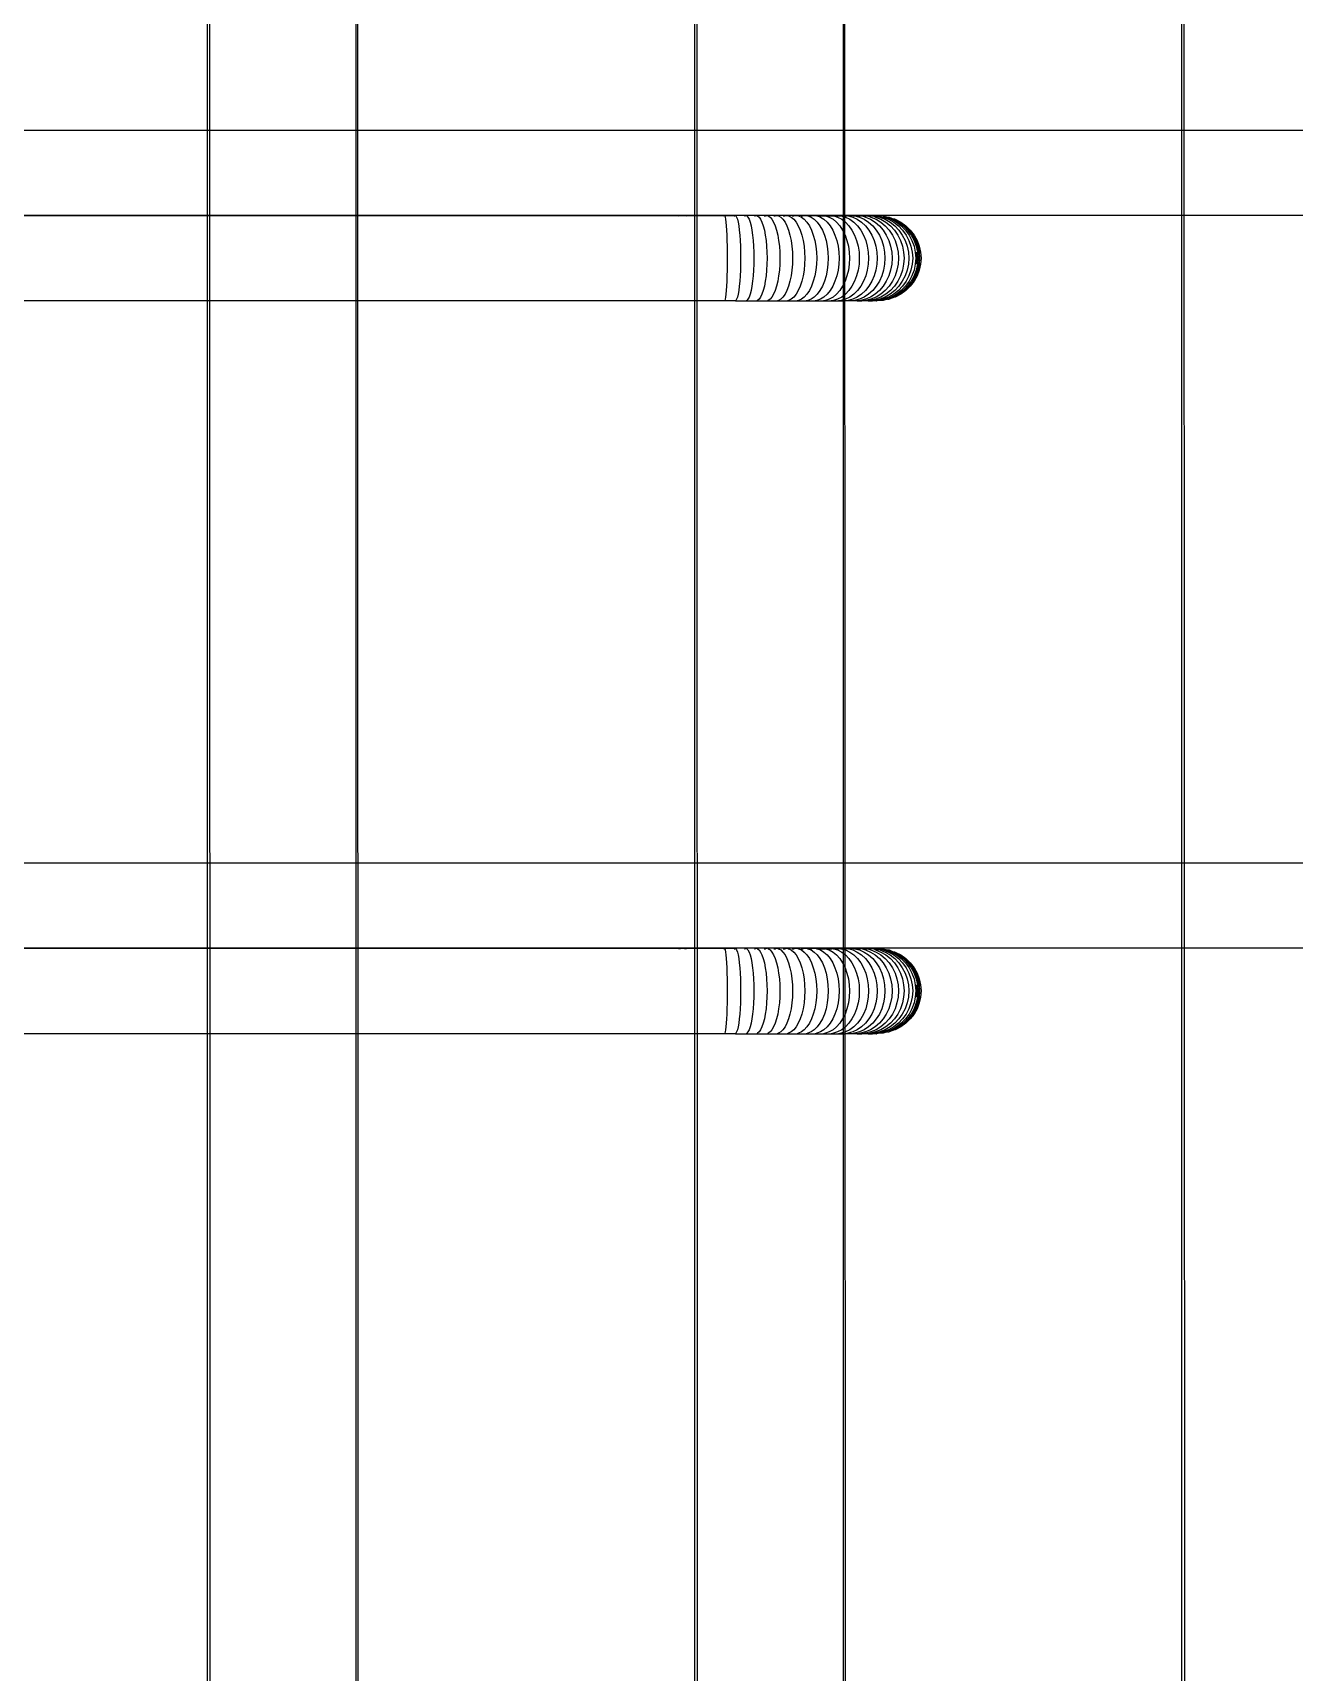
# Model space of a CAD drawing. Header units: inches. Extents: x 31 to 716, y 21 to 143.
# Drawn here: x 224.94 to 226.17, y 61.007 to 62.605 of the extents above; entities that cross this region are included whole.
import ezdxf

# ---------------------------------------------------------------- set-up
doc = ezdxf.new("R2010")
doc.units = ezdxf.units.IN
doc.header["$MEASUREMENT"] = 0
doc.layers.add('INNO-RFT-Y', color=2, linetype='Continuous')

# ---------------------------------------------------------------- blocks, each defined once
blk = doc.blocks.new('rebar')
at = {"layer": 'INNO-RFT-Y', "color": 5}
for p, q in [((-0.04708, 2.26868), (-0.04638, 0.02822)), ((-0.02215, 2.26868), (-0.02147, 0.02822)), ((0.035, 2.26868), (0.0357, 0.02822)), ((0.05993, 2.26868), (0.06061, 0.02822)), ((0.11709, 2.26868), (0.11778, 0.02822))]:
    blk.add_line(p, q, dxfattribs=at)
blk = doc.blocks.new('rebar red 2')
at = {"color": 1}
for p, q in [((-52.21323, -96.54951), (-51.49464, -96.54951)), ((-51.49464, -96.56389), (-52.21323, -96.56389))]:
    blk.add_line(p, q, dxfattribs=at)
blk = doc.blocks.new('*U282')
at = {"xscale": 5.790493255340768, "yscale": 5.790493255340768, "zscale": 5.790493255340768}
blk.add_blockref('rebar red 2', (300.2599, 559.1109), dxfattribs=at)
blk = doc.blocks.new('*U283')
at = {"color": 0, "linetype": 'ByBlock', "lineweight": -2, "transparency": 16777216}
blk.add_blockref('*U282', (0, 0), dxfattribs=at)
blk = doc.blocks.new('*U284')
at = {"xscale": 5.790493255340768, "yscale": 5.790493255340768, "zscale": 5.790493255340768}
blk.add_blockref('rebar red 2', (300.2599, 559.1109), dxfattribs=at)
blk = doc.blocks.new('*U285')
at = {"color": 0, "linetype": 'ByBlock', "lineweight": -2, "transparency": 16777216}
blk.add_blockref('*U284', (0, 0), dxfattribs=at)
blk = doc.blocks.new('rebar red')
at = {"color": 1}
for p, q in [((-50.96601, -96.53518), (-50.74187, -96.53518)), ((-50.74247, -96.53526), (-50.74187, -96.53518)), ((-50.74187, -96.53518), (-50.74127, -96.53526)), ((-50.74187, -96.53518), (-50.73662, -96.53518)), ((-50.73662, -96.53518), (-50.73482, -96.53518)), ((-50.73662, -96.53518), (-50.7348, -96.5352)), ((-50.73489, -96.53526), (-50.73485, -96.53526)), ((-50.73485, -96.53526), (-50.73482, -96.53518)), ((-50.73485, -96.53526), (-50.7348, -96.5352)), ((-50.73482, -96.53518), (-50.7348, -96.5352)), ((-50.73482, -96.53518), (-50.73478, -96.53518)), ((-50.7348, -96.5352), (-50.73478, -96.53518)), ((-50.7348, -96.5352), (-50.73303, -96.53518)), ((-50.7348, -96.5352), (-50.73475, -96.53526)), ((-50.73478, -96.53518), (-50.73303, -96.53518)), ((-50.73478, -96.53518), (-50.73475, -96.53526)), ((-50.73475, -96.53526), (-50.73469, -96.53547)), ((-50.73475, -96.53526), (-50.73471, -96.53526)), ((-50.73469, -96.53547), (-50.73463, -96.53583)), ((-50.73316, -96.53526), (-50.73308, -96.53526)), ((-50.73308, -96.53526), (-50.73303, -96.53518)), ((-50.73308, -96.53526), (-50.73299, -96.5352)), ((-50.73303, -96.53518), (-50.73299, -96.5352)), ((-50.73299, -96.5352), (-50.73295, -96.53518)), ((-50.73295, -96.53518), (-50.7329, -96.53526)), ((-50.73125, -96.53518), (-50.73295, -96.53518)), ((-50.7329, -96.53526), (-50.73277, -96.53547)), ((-50.7329, -96.53526), (-50.73281, -96.53526)), ((-50.73277, -96.53547), (-50.73264, -96.53583)), ((-50.73145, -96.53526), (-50.73134, -96.53526)), ((-50.73134, -96.53526), (-50.73125, -96.53518)), ((-50.73125, -96.53518), (-50.73119, -96.5352)), ((-50.73119, -96.5352), (-50.73113, -96.53518)), ((-50.73113, -96.53518), (-50.73105, -96.53526)), ((-50.7295, -96.53518), (-50.73113, -96.53518)), ((-50.73105, -96.53526), (-50.73086, -96.53547)), ((-50.73105, -96.53526), (-50.73093, -96.53526)), ((-50.73086, -96.53547), (-50.73067, -96.53583)), ((-50.72977, -96.53526), (-50.72961, -96.53526)), ((-50.72961, -96.53526), (-50.7295, -96.53518)), ((-50.7295, -96.53518), (-50.72942, -96.5352)), ((-50.72942, -96.5352), (-50.72934, -96.53518)), ((-50.72934, -96.53518), (-50.72924, -96.53526)), ((-50.72778, -96.53518), (-50.72934, -96.53518)), ((-50.72924, -96.53526), (-50.72898, -96.53547)), ((-50.72924, -96.53526), (-50.72907, -96.53526)), ((-50.72898, -96.53547), (-50.72873, -96.53583)), ((-50.72811, -96.53526), (-50.72792, -96.53526)), ((-50.72792, -96.53526), (-50.72778, -96.53518)), ((-50.72778, -96.53518), (-50.72768, -96.5352)), ((-50.72758, -96.53518), (-50.72768, -96.5352)), ((-50.72758, -96.53518), (-50.72745, -96.53526)), ((-50.7261, -96.53518), (-50.72758, -96.53518)), ((-50.72745, -96.53526), (-50.72713, -96.53547)), ((-50.72745, -96.53526), (-50.72725, -96.53526)), ((-50.72713, -96.53547), (-50.72682, -96.53583)), ((-50.72649, -96.53526), (-50.72627, -96.53526)), ((-50.72627, -96.53526), (-50.7261, -96.53518)), ((-50.7261, -96.53518), (-50.72598, -96.5352)), ((-50.72598, -96.5352), (-50.72587, -96.53518)), ((-50.72587, -96.53518), (-50.7257, -96.53526)), ((-50.72446, -96.53518), (-50.72587, -96.53518)), ((-50.7257, -96.53526), (-50.72532, -96.53547)), ((-50.7257, -96.53526), (-50.72547, -96.53526)), ((-50.72532, -96.53547), (-50.72495, -96.53583)), ((-50.72491, -96.53526), (-50.72466, -96.53526)), ((-50.72466, -96.53526), (-50.72446, -96.53518)), ((-50.72446, -96.53518), (-50.72433, -96.5352)), ((-50.72433, -96.5352), (-50.7242, -96.53518)), ((-50.7242, -96.53518), (-50.724, -96.53526)), ((-50.72287, -96.53518), (-50.7242, -96.53518)), ((-50.724, -96.53526), (-50.72356, -96.53547)), ((-50.724, -96.53526), (-50.72374, -96.53526)), ((-50.72356, -96.53547), (-50.72313, -96.53583)), ((-50.72338, -96.53526), (-50.72311, -96.53526)), ((-50.72311, -96.53526), (-50.72287, -96.53518)), ((-50.72287, -96.53518), (-50.72273, -96.5352)), ((-50.72273, -96.5352), (-50.72258, -96.53518)), ((-50.72258, -96.53518), (-50.72236, -96.53526)), ((-50.72134, -96.53518), (-50.72258, -96.53518)), ((-50.72236, -96.53526), (-50.72186, -96.53547)), ((-50.72236, -96.53526), (-50.72206, -96.53526)), ((-50.72191, -96.53526), (-50.72161, -96.53526)), ((-50.72186, -96.53547), (-50.72137, -96.53583)), ((-50.72161, -96.53526), (-50.72134, -96.53518)), ((-50.72134, -96.53518), (-50.72119, -96.5352)), ((-50.72119, -96.5352), (-50.72103, -96.53518)), ((-50.72103, -96.53518), (-50.72077, -96.53526)), ((-50.71988, -96.53518), (-50.72103, -96.53518)), ((-50.72077, -96.53526), (-50.72021, -96.53547)), ((-50.72077, -96.53526), (-50.72019, -96.53526)), ((-50.72021, -96.53547), (-50.71968, -96.53583)), ((-50.72019, -96.53526), (-50.71988, -96.53518)), ((-50.71988, -96.53518), (-50.71972, -96.5352)), ((-50.71972, -96.5352), (-50.71955, -96.53518)), ((-50.71955, -96.53518), (-50.71925, -96.53526)), ((-50.71849, -96.53518), (-50.71955, -96.53518)), ((-50.71925, -96.53526), (-50.71916, -96.53526)), ((-50.71916, -96.53526), (-50.71904, -96.53524)), ((-50.71916, -96.53526), (-50.71864, -96.53547)), ((-50.71904, -96.53524), (-50.71892, -96.53526)), ((-50.71892, -96.53526), (-50.71884, -96.53526)), ((-50.71884, -96.53526), (-50.71849, -96.53518)), ((-50.71884, -96.53526), (-50.7179, -96.53526)), ((-50.71864, -96.53547), (-50.71806, -96.53583)), ((-50.71849, -96.53518), (-50.71832, -96.5352)), ((-50.71832, -96.5352), (-50.71815, -96.53518)), ((-50.71815, -96.53518), (-50.7179, -96.53526)), ((-50.7179, -96.53526), (-50.71785, -96.53525)), ((-50.71785, -96.53525), (-50.71781, -96.53526)), ((-50.71767, -96.53523), (-50.71781, -96.53526)), ((-50.71781, -96.53526), (-50.71715, -96.53547)), ((-50.71767, -96.53523), (-50.71756, -96.53526)), ((-50.71756, -96.53526), (-50.71751, -96.53525)), ((-50.71751, -96.53525), (-50.71746, -96.53526)), ((-50.71746, -96.53526), (-50.71717, -96.53518)), ((-50.71746, -96.53526), (-50.71671, -96.53526)), ((-50.71717, -96.53518), (-50.717, -96.5352)), ((-50.71715, -96.53547), (-50.71652, -96.53583)), ((-50.71683, -96.53518), (-50.717, -96.5352)), ((-50.717, -96.5352), (-50.71671, -96.53526)), ((-50.71683, -96.53518), (-50.71658, -96.53524)), ((-50.71671, -96.53526), (-50.71658, -96.53524)), ((-50.71658, -96.53524), (-50.71645, -96.53526)), ((-50.71639, -96.53523), (-50.71645, -96.53526)), ((-50.71645, -96.53526), (-50.71638, -96.53526)), ((-50.71623, -96.53524), (-50.71639, -96.53523)), ((-50.71638, -96.53526), (-50.71623, -96.53524)), ((-50.71638, -96.53526), (-50.71574, -96.53547)), ((-50.71623, -96.53524), (-50.71609, -96.53526)), ((-50.71609, -96.53526), (-50.71594, -96.53518)), ((-50.71609, -96.53526), (-50.71577, -96.5352)), ((-50.71609, -96.53526), (-50.71561, -96.53526)), ((-50.71594, -96.53518), (-50.71577, -96.5352)), ((-50.71577, -96.5352), (-50.71559, -96.53518)), ((-50.71577, -96.5352), (-50.71561, -96.53526)), ((-50.71574, -96.53547), (-50.71506, -96.53583)), ((-50.71561, -96.53526), (-50.71539, -96.53524)), ((-50.71559, -96.53518), (-50.71539, -96.53524)), ((-50.71539, -96.53524), (-50.71528, -96.53526)), ((-50.71528, -96.53526), (-50.71523, -96.53525)), ((-50.71521, -96.53522), (-50.71523, -96.53525)), ((-50.71523, -96.53525), (-50.71517, -96.53526)), ((-50.71517, -96.53526), (-50.71521, -96.53522)), ((-50.71517, -96.53526), (-50.71504, -96.53523)), ((-50.71517, -96.53526), (-50.71442, -96.53547)), ((-50.71504, -96.53523), (-50.7148, -96.53518)), ((-50.71504, -96.53523), (-50.71481, -96.53526)), ((-50.71481, -96.53526), (-50.71461, -96.53526)), ((-50.7148, -96.53518), (-50.71463, -96.5352)), ((-50.71463, -96.5352), (-50.71445, -96.53518)), ((-50.71461, -96.53526), (-50.71445, -96.53518)), ((-50.71461, -96.53526), (-50.71428, -96.53526)), ((-50.71429, -96.53523), (-50.71445, -96.53518)), ((-50.71445, -96.53518), (-50.71428, -96.53526)), ((-50.71442, -96.53547), (-50.7137, -96.53583)), ((-50.71411, -96.53521), (-50.71429, -96.53523)), ((-50.71428, -96.53526), (-50.71413, -96.53524)), ((-50.71413, -96.53524), (-50.71411, -96.53521)), ((-50.71411, -96.53521), (-50.71399, -96.53526)), ((-50.71399, -96.53526), (-50.71395, -96.53523)), ((-50.71395, -96.53523), (-50.71375, -96.53518)), ((-50.71395, -96.53523), (-50.71319, -96.53547)), ((-50.71395, -96.53523), (-50.71369, -96.53526)), ((-50.71375, -96.53518), (-50.71359, -96.5352)), ((-50.71369, -96.53526), (-50.71363, -96.53526)), ((-50.71363, -96.53526), (-50.71359, -96.5352)), ((-50.71363, -96.53526), (-50.71338, -96.53526)), ((-50.71342, -96.53518), (-50.71359, -96.5352)), ((-50.71359, -96.5352), (-50.71338, -96.53526)), ((-50.71329, -96.53522), (-50.71342, -96.53518)), ((-50.71338, -96.53526), (-50.71329, -96.53522)), ((-50.71313, -96.53524), (-50.71329, -96.53522)), ((-50.71319, -96.53547), (-50.71243, -96.53583)), ((-50.71313, -96.53524), (-50.71296, -96.53522)), ((-50.71296, -96.53522), (-50.7128, -96.53518)), ((-50.71296, -96.53522), (-50.7129, -96.53526)), ((-50.7129, -96.53526), (-50.71287, -96.53526)), ((-50.71287, -96.53526), (-50.71271, -96.53524)), ((-50.71287, -96.53526), (-50.71207, -96.53547)), ((-50.7128, -96.53518), (-50.71264, -96.5352)), ((-50.71271, -96.53524), (-50.71264, -96.5352)), ((-50.71271, -96.53524), (-50.71258, -96.53526)), ((-50.71264, -96.5352), (-50.71248, -96.53518)), ((-50.71258, -96.53526), (-50.71255, -96.53526)), ((-50.71255, -96.53526), (-50.71239, -96.53522)), ((-50.71248, -96.53518), (-50.71239, -96.53522)), ((-50.71239, -96.53522), (-50.71224, -96.53523)), ((-50.71224, -96.53523), (-50.71216, -96.53526)), ((-50.71216, -96.53526), (-50.71207, -96.53522)), ((-50.71207, -96.53522), (-50.71203, -96.53525)), ((-50.71207, -96.53547), (-50.71127, -96.53583)), ((-50.71203, -96.53525), (-50.71196, -96.53518)), ((-50.71203, -96.53525), (-50.71192, -96.53526)), ((-50.71196, -96.53518), (-50.71186, -96.53523)), ((-50.71192, -96.53526), (-50.71186, -96.53523)), ((-50.71186, -96.53523), (-50.7118, -96.53519)), ((-50.71165, -96.53518), (-50.7118, -96.53519)), ((-50.7118, -96.53519), (-50.71174, -96.53524)), ((-50.71174, -96.53524), (-50.71165, -96.53518)), ((-50.71174, -96.53524), (-50.71158, -96.53526)), ((-50.71159, -96.53521), (-50.71165, -96.53518)), ((-50.71159, -96.53521), (-50.71155, -96.53526)), ((-50.71158, -96.53526), (-50.71155, -96.53526)), ((-50.71155, -96.53526), (-50.71146, -96.53522)), ((-50.71155, -96.53526), (-50.71105, -96.53547)), ((-50.71146, -96.53522), (-50.71143, -96.5352)), ((-50.71146, -96.53522), (-50.71132, -96.53526)), ((-50.71143, -96.5352), (-50.7113, -96.53521)), ((-50.71129, -96.53524), (-50.71143, -96.5352)), ((-50.71132, -96.53526), (-50.71129, -96.53524)), ((-50.7113, -96.53521), (-50.71121, -96.53518)), ((-50.71129, -96.53524), (-50.71117, -96.53524)), ((-50.71121, -96.53518), (-50.71117, -96.53524)), ((-50.71117, -96.53524), (-50.71113, -96.53522)), ((-50.71113, -96.53522), (-50.71108, -96.53519)), ((-50.71113, -96.53522), (-50.71104, -96.53526)), ((-50.71108, -96.53519), (-50.71094, -96.53518)), ((-50.71108, -96.53519), (-50.71101, -96.53523)), ((-50.71105, -96.53547), (-50.71021, -96.53583)), ((-50.71104, -96.53526), (-50.71085, -96.53526)), ((-50.71101, -96.53523), (-50.71094, -96.53518)), ((-50.7109, -96.53521), (-50.71094, -96.53518)), ((-50.71088, -96.53524), (-50.7109, -96.53521)), ((-50.7109, -96.53521), (-50.71085, -96.53526)), ((-50.71078, -96.53522), (-50.71088, -96.53524)), ((-50.71085, -96.53526), (-50.71078, -96.53522)), ((-50.71078, -96.53522), (-50.71076, -96.5352)), ((-50.71078, -96.53522), (-50.71072, -96.53526)), ((-50.71076, -96.5352), (-50.71064, -96.53523)), ((-50.71064, -96.53523), (-50.71072, -96.53526)), ((-50.71072, -96.53526), (-50.71065, -96.53526)), ((-50.71065, -96.53526), (-50.71055, -96.53523)), ((-50.71065, -96.53526), (-50.71064, -96.53523)), ((-50.71065, -96.53526), (-50.71014, -96.53547)), ((-50.71064, -96.53523), (-50.71058, -96.53518)), ((-50.71055, -96.53523), (-50.71064, -96.53523)), ((-50.71058, -96.53518), (-50.71055, -96.53523)), ((-50.71055, -96.53523), (-50.7105, -96.53522)), ((-50.71055, -96.53523), (-50.7105, -96.53526)), ((-50.7105, -96.53522), (-50.71045, -96.53524)), ((-50.7105, -96.53526), (-50.71045, -96.53524)), ((-50.71045, -96.53524), (-50.71041, -96.53522)), ((-50.71041, -96.53522), (-50.71034, -96.53518)), ((-50.71041, -96.53522), (-50.71037, -96.53526)), ((-50.71037, -96.53526), (-50.71032, -96.53525)), ((-50.71034, -96.53518), (-50.71022, -96.53521)), ((-50.71032, -96.53525), (-50.71027, -96.53526)), ((-50.71027, -96.53526), (-50.7102, -96.53526)), ((-50.71017, -96.53524), (-50.71022, -96.53521)), ((-50.71022, -96.53521), (-50.7102, -96.53526)), ((-50.7102, -96.53526), (-50.71014, -96.53526)), ((-50.71014, -96.53526), (-50.71017, -96.53524)), ((-50.71014, -96.53526), (-50.71009, -96.53525)), ((-50.71014, -96.53547), (-50.70927, -96.53583)), ((-50.71009, -96.53525), (-50.71006, -96.53518)), ((-50.70998, -96.53526), (-50.71009, -96.53525)), ((-50.71006, -96.53518), (-50.71, -96.53521)), ((-50.71, -96.53521), (-50.70998, -96.53526)), ((-50.70998, -96.53526), (-50.70993, -96.53523)), ((-50.70993, -96.53523), (-50.70987, -96.53524)), ((-50.70987, -96.53524), (-50.70985, -96.53518)), ((-50.70987, -96.53524), (-50.7098, -96.53522)), ((-50.7098, -96.53522), (-50.70985, -96.53518)), ((-50.7098, -96.53522), (-50.70974, -96.53523)), ((-50.70974, -96.53523), (-50.70971, -96.53521)), ((-50.70974, -96.53523), (-50.70934, -96.53547)), ((-50.70971, -96.53521), (-50.70965, -96.53518)), ((-50.70962, -96.53521), (-50.70971, -96.53521)), ((-50.70965, -96.53518), (-50.70962, -96.53521)), ((-50.70962, -96.53521), (-50.7096, -96.53522)), ((-50.70962, -96.53521), (-50.70961, -96.53526)), ((-50.70961, -96.53526), (-50.7096, -96.53522)), ((-50.70961, -96.53526), (-50.70866, -96.53547)), ((-50.70961, -96.53526), (-50.70936, -96.53526)), ((-50.7096, -96.53522), (-50.70952, -96.53521)), ((-50.70949, -96.53518), (-50.70952, -96.53521)), ((-50.70952, -96.53521), (-50.70949, -96.53521)), ((-50.70945, -96.5352), (-50.70949, -96.53518)), ((-50.70949, -96.53521), (-50.70945, -96.5352)), ((-50.70939, -96.5352), (-50.70945, -96.5352)), ((-50.70939, -96.5352), (-50.70935, -96.53518)), ((-50.70939, -96.5352), (-50.70936, -96.53526)), ((-50.70936, -96.53526), (-50.70931, -96.5352)), ((-50.70936, -96.53526), (-50.70907, -96.53526)), ((-50.70935, -96.53518), (-50.70931, -96.5352)), ((-50.70934, -96.53547), (-50.70845, -96.53583)), ((-50.70925, -96.53518), (-50.70931, -96.5352)), ((-50.70921, -96.53519), (-50.70925, -96.53518)), ((-50.70921, -96.53519), (-50.70918, -96.53518)), ((-50.70915, -96.53518), (-50.70921, -96.53519)), ((-50.70918, -96.53518), (-50.70912, -96.53518)), ((-50.70918, -96.53518), (-50.70915, -96.53518)), ((-50.70912, -96.53518), (-50.70915, -96.53518)), ((-50.70915, -96.53518), (-50.70907, -96.53526)), ((-50.70912, -96.53518), (-50.70886, -96.53526)), ((-50.70907, -96.53526), (-50.7081, -96.53547)), ((-50.70907, -96.53526), (-50.70886, -96.53526)), ((-50.7081, -96.53526), (-50.70886, -96.53526)), ((-50.70866, -96.53547), (-50.70775, -96.53583)), ((-50.7081, -96.53526), (-50.70734, -96.53547)), ((-50.7081, -96.53526), (-50.70766, -96.53547)), ((-50.7081, -96.53547), (-50.70717, -96.53583)), ((-50.70766, -96.53547), (-50.70672, -96.53583)), ((-50.70734, -96.53547), (-50.70704, -96.53547)), ((-50.70704, -96.53547), (-50.70628, -96.53583)), ((-50.70704, -96.53547), (-50.70639, -96.53583)), ((-50.73463, -96.53583), (-50.73457, -96.53632)), ((-50.73457, -96.53632), (-50.73451, -96.53694)), ((-50.73451, -96.53694), (-50.73447, -96.53767)), ((-50.73447, -96.53767), (-50.73442, -96.53849)), ((-50.73442, -96.53849), (-50.73439, -96.53939)), ((-50.73264, -96.53583), (-50.73252, -96.53632)), ((-50.73252, -96.53632), (-50.73241, -96.53694)), ((-50.73241, -96.53694), (-50.73232, -96.53767)), ((-50.73232, -96.53767), (-50.73224, -96.53849)), ((-50.73224, -96.53849), (-50.73218, -96.53939)), ((-50.73067, -96.53583), (-50.7305, -96.53632)), ((-50.7305, -96.53632), (-50.73033, -96.53694)), ((-50.73033, -96.53694), (-50.73019, -96.53767)), ((-50.73019, -96.53767), (-50.73007, -96.53849)), ((-50.73007, -96.53849), (-50.72998, -96.53939)), ((-50.72873, -96.53583), (-50.72849, -96.53632)), ((-50.72849, -96.53632), (-50.72828, -96.53694)), ((-50.72828, -96.53694), (-50.72809, -96.53767)), ((-50.72809, -96.53767), (-50.72793, -96.53849)), ((-50.72793, -96.53849), (-50.72781, -96.53939)), ((-50.72682, -96.53583), (-50.72653, -96.53632)), ((-50.72653, -96.53632), (-50.72626, -96.53694)), ((-50.72626, -96.53694), (-50.72603, -96.53767)), ((-50.72603, -96.53767), (-50.72583, -96.53849)), ((-50.72583, -96.53849), (-50.72568, -96.53939)), ((-50.72495, -96.53583), (-50.72461, -96.53632)), ((-50.72461, -96.53632), (-50.72429, -96.53694)), ((-50.72429, -96.53694), (-50.72401, -96.53767)), ((-50.72401, -96.53767), (-50.72378, -96.53849)), ((-50.72378, -96.53849), (-50.72359, -96.53939)), ((-50.72313, -96.53583), (-50.72274, -96.53632)), ((-50.72274, -96.53632), (-50.72237, -96.53694)), ((-50.72237, -96.53694), (-50.72205, -96.53767)), ((-50.72205, -96.53767), (-50.72178, -96.53849)), ((-50.72178, -96.53849), (-50.72156, -96.53939)), ((-50.72137, -96.53583), (-50.72092, -96.53632)), ((-50.72092, -96.53632), (-50.72051, -96.53694)), ((-50.72051, -96.53694), (-50.72015, -96.53767)), ((-50.72015, -96.53767), (-50.71984, -96.53849)), ((-50.71984, -96.53849), (-50.7196, -96.53939)), ((-50.71968, -96.53583), (-50.71918, -96.53632)), ((-50.71918, -96.53632), (-50.71872, -96.53694)), ((-50.71872, -96.53694), (-50.71832, -96.53767)), ((-50.71832, -96.53767), (-50.71798, -96.53849)), ((-50.71806, -96.53583), (-50.71751, -96.53632)), ((-50.71798, -96.53849), (-50.7177, -96.53939)), ((-50.71751, -96.53632), (-50.71701, -96.53694)), ((-50.71701, -96.53694), (-50.71657, -96.53767)), ((-50.71657, -96.53767), (-50.71619, -96.53849)), ((-50.71652, -96.53583), (-50.71592, -96.53632)), ((-50.71619, -96.53849), (-50.71589, -96.53939)), ((-50.71592, -96.53632), (-50.71538, -96.53694)), ((-50.71538, -96.53694), (-50.7149, -96.53767)), ((-50.71506, -96.53583), (-50.71442, -96.53632)), ((-50.7149, -96.53767), (-50.7145, -96.53849)), ((-50.7145, -96.53849), (-50.71417, -96.53939)), ((-50.71442, -96.53632), (-50.71384, -96.53694)), ((-50.71384, -96.53694), (-50.71333, -96.53767)), ((-50.7137, -96.53583), (-50.71302, -96.53632)), ((-50.71333, -96.53767), (-50.71289, -96.53849)), ((-50.71302, -96.53632), (-50.7124, -96.53694)), ((-50.71289, -96.53849), (-50.71254, -96.53939)), ((-50.71243, -96.53583), (-50.71172, -96.53632)), ((-50.7124, -96.53694), (-50.71185, -96.53767)), ((-50.71185, -96.53767), (-50.71139, -96.53849)), ((-50.71172, -96.53632), (-50.71106, -96.53694)), ((-50.71139, -96.53849), (-50.71102, -96.53939)), ((-50.71127, -96.53583), (-50.71052, -96.53632)), ((-50.71106, -96.53694), (-50.71049, -96.53767)), ((-50.71052, -96.53632), (-50.70984, -96.53694)), ((-50.71049, -96.53767), (-50.71, -96.53849)), ((-50.71021, -96.53583), (-50.70943, -96.53632)), ((-50.71, -96.53849), (-50.70961, -96.53939)), ((-50.70984, -96.53694), (-50.70923, -96.53767)), ((-50.70943, -96.53632), (-50.70872, -96.53694)), ((-50.70927, -96.53583), (-50.70847, -96.53632)), ((-50.70923, -96.53767), (-50.70872, -96.53849)), ((-50.70872, -96.53694), (-50.70809, -96.53767)), ((-50.70872, -96.53849), (-50.70831, -96.53939)), ((-50.70847, -96.53632), (-50.70773, -96.53694)), ((-50.70845, -96.53583), (-50.70762, -96.53632)), ((-50.70809, -96.53767), (-50.70756, -96.53849)), ((-50.70775, -96.53583), (-50.70689, -96.53632)), ((-50.70773, -96.53694), (-50.70708, -96.53767)), ((-50.70762, -96.53632), (-50.70686, -96.53694)), ((-50.70756, -96.53849), (-50.70713, -96.53939)), ((-50.70717, -96.53583), (-50.7063, -96.53632)), ((-50.70708, -96.53767), (-50.70653, -96.53849)), ((-50.70689, -96.53632), (-50.70612, -96.53694)), ((-50.70686, -96.53694), (-50.70619, -96.53767)), ((-50.70672, -96.53583), (-50.70583, -96.53632)), ((-50.70653, -96.53849), (-50.70608, -96.53939)), ((-50.70639, -96.53583), (-50.7055, -96.53632)), ((-50.7063, -96.53632), (-50.7055, -96.53694)), ((-50.70613, -96.53583), (-50.70628, -96.53583)), ((-50.70619, -96.53767), (-50.70562, -96.53849)), ((-50.70613, -96.53583), (-50.7053, -96.53632)), ((-50.70613, -96.53583), (-50.70604, -96.53583)), ((-50.70612, -96.53694), (-50.70543, -96.53767)), ((-50.70604, -96.53583), (-50.70511, -96.53632)), ((-50.70583, -96.53632), (-50.70503, -96.53694)), ((-50.70562, -96.53849), (-50.70516, -96.53939)), ((-50.7055, -96.53632), (-50.70468, -96.53694)), ((-50.7055, -96.53694), (-50.7048, -96.53767)), ((-50.70543, -96.53767), (-50.70485, -96.53849)), ((-50.7053, -96.53632), (-50.70523, -96.53632)), ((-50.70523, -96.53632), (-50.70448, -96.53694)), ((-50.70511, -96.53632), (-50.70426, -96.53694)), ((-50.70503, -96.53694), (-50.70431, -96.53767)), ((-50.70485, -96.53849), (-50.70438, -96.53939)), ((-50.7048, -96.53767), (-50.70421, -96.53849)), ((-50.70468, -96.53694), (-50.70396, -96.53767)), ((-50.70448, -96.53694), (-50.70375, -96.53767)), ((-50.70448, -96.53694), (-50.70441, -96.53694)), ((-50.70441, -96.53694), (-50.70368, -96.53767)), ((-50.70431, -96.53767), (-50.70371, -96.53849)), ((-50.70426, -96.53694), (-50.70351, -96.53767)), ((-50.70421, -96.53849), (-50.70373, -96.53939)), ((-50.70396, -96.53767), (-50.70335, -96.53849)), ((-50.70375, -96.53767), (-50.70314, -96.53849)), ((-50.70371, -96.53849), (-50.70323, -96.53939)), ((-50.70368, -96.53767), (-50.70307, -96.53849)), ((-50.70351, -96.53767), (-50.70288, -96.53849)), ((-50.70335, -96.53849), (-50.70286, -96.53939)), ((-50.70314, -96.53849), (-50.70265, -96.53939)), ((-50.70307, -96.53849), (-50.70258, -96.53939)), ((-50.70288, -96.53849), (-50.70237, -96.53939)), ((-50.73439, -96.53939), (-50.73437, -96.54035)), ((-50.73437, -96.54035), (-50.73435, -96.54135)), ((-50.73218, -96.53939), (-50.73213, -96.54035)), ((-50.73213, -96.54035), (-50.7321, -96.54135)), ((-50.72998, -96.53939), (-50.72991, -96.54035)), ((-50.72991, -96.54035), (-50.72986, -96.54135)), ((-50.72781, -96.53939), (-50.72771, -96.54035)), ((-50.72771, -96.54035), (-50.72766, -96.54135)), ((-50.72568, -96.53939), (-50.72556, -96.54035)), ((-50.72556, -96.54035), (-50.72549, -96.54135)), ((-50.72359, -96.53939), (-50.72345, -96.54035)), ((-50.72345, -96.54035), (-50.72337, -96.54135)), ((-50.72156, -96.53939), (-50.7214, -96.54035)), ((-50.7214, -96.54035), (-50.72131, -96.54135)), ((-50.7196, -96.53939), (-50.71942, -96.54035)), ((-50.71942, -96.54035), (-50.71931, -96.54135)), ((-50.7177, -96.53939), (-50.7175, -96.54035)), ((-50.7175, -96.54035), (-50.71738, -96.54135)), ((-50.71589, -96.53939), (-50.71567, -96.54035)), ((-50.71567, -96.54035), (-50.71554, -96.54135)), ((-50.71417, -96.53939), (-50.71393, -96.54035)), ((-50.71393, -96.54035), (-50.71379, -96.54135)), ((-50.71254, -96.53939), (-50.71229, -96.54035)), ((-50.71229, -96.54035), (-50.71214, -96.54135)), ((-50.71102, -96.53939), (-50.71075, -96.54035)), ((-50.71075, -96.54035), (-50.71059, -96.54135)), ((-50.70961, -96.53939), (-50.70932, -96.54035)), ((-50.70932, -96.54035), (-50.70915, -96.54135)), ((-50.70831, -96.53939), (-50.70801, -96.54035)), ((-50.70801, -96.54035), (-50.70783, -96.54135)), ((-50.70713, -96.53939), (-50.70682, -96.54035)), ((-50.70682, -96.54035), (-50.70663, -96.54135)), ((-50.70608, -96.53939), (-50.70576, -96.54035)), ((-50.70576, -96.54035), (-50.70557, -96.54135)), ((-50.70516, -96.53939), (-50.70483, -96.54035)), ((-50.70483, -96.54035), (-50.70463, -96.54135)), ((-50.70438, -96.53939), (-50.70404, -96.54035)), ((-50.70404, -96.54035), (-50.70383, -96.54135)), ((-50.70373, -96.53939), (-50.70339, -96.54035)), ((-50.70339, -96.54035), (-50.70318, -96.54135)), ((-50.70323, -96.53939), (-50.70288, -96.54035)), ((-50.70288, -96.54035), (-50.70266, -96.54135)), ((-50.70286, -96.53939), (-50.70251, -96.54035)), ((-50.70265, -96.53939), (-50.70229, -96.54035)), ((-50.70258, -96.53939), (-50.70222, -96.54035)), ((-50.70251, -96.54035), (-50.70229, -96.54135)), ((-50.70237, -96.53939), (-50.702, -96.54035)), ((-50.70229, -96.54035), (-50.70207, -96.54135)), ((-50.70222, -96.54035), (-50.702, -96.54135)), ((-50.702, -96.54035), (-50.70177, -96.54135)), ((-50.73435, -96.5434), (-50.73437, -96.5444)), ((-50.73435, -96.54135), (-50.73435, -96.54238)), ((-50.73435, -96.54238), (-50.73435, -96.5434)), ((-50.7321, -96.5434), (-50.73213, -96.5444)), ((-50.7321, -96.54135), (-50.73209, -96.54238)), ((-50.73209, -96.54238), (-50.7321, -96.5434)), ((-50.72986, -96.5434), (-50.72991, -96.5444)), ((-50.72986, -96.54135), (-50.72985, -96.54238)), ((-50.72985, -96.54238), (-50.72986, -96.5434)), ((-50.72766, -96.5434), (-50.72771, -96.5444)), ((-50.72766, -96.54135), (-50.72764, -96.54238)), ((-50.72764, -96.54238), (-50.72766, -96.5434)), ((-50.72549, -96.5434), (-50.72556, -96.5444)), ((-50.72549, -96.54135), (-50.72547, -96.54238)), ((-50.72547, -96.54238), (-50.72549, -96.5434)), ((-50.72337, -96.5434), (-50.72345, -96.5444)), ((-50.72337, -96.54135), (-50.72334, -96.54238)), ((-50.72334, -96.54238), (-50.72337, -96.5434)), ((-50.72131, -96.5434), (-50.7214, -96.5444)), ((-50.72131, -96.54135), (-50.72127, -96.54238)), ((-50.72127, -96.54238), (-50.72131, -96.5434)), ((-50.71931, -96.5434), (-50.71942, -96.5444)), ((-50.71931, -96.54135), (-50.71927, -96.54238)), ((-50.71927, -96.54238), (-50.71931, -96.5434)), ((-50.71738, -96.5434), (-50.7175, -96.5444)), ((-50.71738, -96.54135), (-50.71734, -96.54238)), ((-50.71734, -96.54238), (-50.71738, -96.5434)), ((-50.71554, -96.5434), (-50.71567, -96.5444)), ((-50.71554, -96.54135), (-50.7155, -96.54238)), ((-50.7155, -96.54238), (-50.71554, -96.5434)), ((-50.71379, -96.5434), (-50.71393, -96.5444)), ((-50.71379, -96.54135), (-50.71374, -96.54238)), ((-50.71374, -96.54238), (-50.71379, -96.5434)), ((-50.71214, -96.5434), (-50.71229, -96.5444)), ((-50.71214, -96.54135), (-50.71209, -96.54238)), ((-50.71209, -96.54238), (-50.71214, -96.5434)), ((-50.71059, -96.5434), (-50.71075, -96.5444)), ((-50.71059, -96.54135), (-50.71053, -96.54238)), ((-50.71053, -96.54238), (-50.71059, -96.5434)), ((-50.70915, -96.5434), (-50.70932, -96.5444)), ((-50.70915, -96.54135), (-50.70909, -96.54238)), ((-50.70909, -96.54238), (-50.70915, -96.5434)), ((-50.70783, -96.5434), (-50.70801, -96.5444)), ((-50.70783, -96.54135), (-50.70777, -96.54238)), ((-50.70777, -96.54238), (-50.70783, -96.5434)), ((-50.70663, -96.5434), (-50.70682, -96.5444)), ((-50.70663, -96.54135), (-50.70657, -96.54238)), ((-50.70657, -96.54238), (-50.70663, -96.5434)), ((-50.70557, -96.5434), (-50.70576, -96.5444)), ((-50.70557, -96.54135), (-50.7055, -96.54238)), ((-50.7055, -96.54238), (-50.70557, -96.5434)), ((-50.70463, -96.5434), (-50.70483, -96.5444)), ((-50.70463, -96.54135), (-50.70456, -96.54238)), ((-50.70456, -96.54238), (-50.70463, -96.5434)), ((-50.70383, -96.5434), (-50.70404, -96.5444)), ((-50.70383, -96.54135), (-50.70376, -96.54238)), ((-50.70376, -96.54238), (-50.70383, -96.5434)), ((-50.70318, -96.5434), (-50.70339, -96.5444)), ((-50.70318, -96.54135), (-50.7031, -96.54238)), ((-50.7031, -96.54238), (-50.70318, -96.5434)), ((-50.70266, -96.5434), (-50.70288, -96.5444)), ((-50.70266, -96.54135), (-50.70259, -96.54238)), ((-50.70259, -96.54238), (-50.70266, -96.5434)), ((-50.70229, -96.5434), (-50.70251, -96.5444)), ((-50.70246, -96.54135), (-50.70239, -96.54238)), ((-50.70239, -96.54238), (-50.70246, -96.5434)), ((-50.70229, -96.54135), (-50.70222, -96.54238)), ((-50.70222, -96.54238), (-50.70229, -96.5434)), ((-50.70207, -96.5434), (-50.70229, -96.5444)), ((-50.702, -96.5434), (-50.70222, -96.5444)), ((-50.70207, -96.54135), (-50.702, -96.54238)), ((-50.702, -96.54238), (-50.70207, -96.5434)), ((-50.702, -96.54135), (-50.70193, -96.54238)), ((-50.70193, -96.54238), (-50.702, -96.5434)), ((-50.70177, -96.5434), (-50.702, -96.5444)), ((-50.70177, -96.54135), (-50.7017, -96.54238)), ((-50.7017, -96.54238), (-50.70177, -96.5434)), ((-50.73442, -96.54626), (-50.73447, -96.54709)), ((-50.73439, -96.54536), (-50.73442, -96.54626)), ((-50.73437, -96.5444), (-50.73439, -96.54536)), ((-50.73224, -96.54626), (-50.73232, -96.54709)), ((-50.73218, -96.54536), (-50.73224, -96.54626)), ((-50.73213, -96.5444), (-50.73218, -96.54536)), ((-50.73007, -96.54626), (-50.73019, -96.54709)), ((-50.72998, -96.54536), (-50.73007, -96.54626)), ((-50.72991, -96.5444), (-50.72998, -96.54536)), ((-50.72793, -96.54626), (-50.72809, -96.54709)), ((-50.72781, -96.54536), (-50.72793, -96.54626)), ((-50.72771, -96.5444), (-50.72781, -96.54536)), ((-50.72583, -96.54626), (-50.72603, -96.54709)), ((-50.72568, -96.54536), (-50.72583, -96.54626)), ((-50.72556, -96.5444), (-50.72568, -96.54536)), ((-50.72378, -96.54626), (-50.72401, -96.54709)), ((-50.72359, -96.54536), (-50.72378, -96.54626)), ((-50.72345, -96.5444), (-50.72359, -96.54536)), ((-50.72178, -96.54626), (-50.72205, -96.54709)), ((-50.72156, -96.54536), (-50.72178, -96.54626)), ((-50.7214, -96.5444), (-50.72156, -96.54536)), ((-50.71984, -96.54626), (-50.72015, -96.54709)), ((-50.7196, -96.54536), (-50.71984, -96.54626)), ((-50.71942, -96.5444), (-50.7196, -96.54536)), ((-50.71798, -96.54626), (-50.71832, -96.54709)), ((-50.7177, -96.54536), (-50.71798, -96.54626)), ((-50.7175, -96.5444), (-50.7177, -96.54536)), ((-50.71619, -96.54626), (-50.71657, -96.54709)), ((-50.71589, -96.54536), (-50.71619, -96.54626)), ((-50.71567, -96.5444), (-50.71589, -96.54536)), ((-50.7145, -96.54626), (-50.7149, -96.54709)), ((-50.71417, -96.54536), (-50.7145, -96.54626)), ((-50.71393, -96.5444), (-50.71417, -96.54536)), ((-50.71289, -96.54626), (-50.71333, -96.54709)), ((-50.71254, -96.54536), (-50.71289, -96.54626)), ((-50.71229, -96.5444), (-50.71254, -96.54536)), ((-50.71139, -96.54626), (-50.71185, -96.54709)), ((-50.71102, -96.54536), (-50.71139, -96.54626)), ((-50.71075, -96.5444), (-50.71102, -96.54536)), ((-50.71, -96.54626), (-50.71049, -96.54709)), ((-50.70961, -96.54536), (-50.71, -96.54626)), ((-50.70932, -96.5444), (-50.70961, -96.54536)), ((-50.70872, -96.54626), (-50.70923, -96.54709)), ((-50.70831, -96.54536), (-50.70872, -96.54626)), ((-50.70801, -96.5444), (-50.70831, -96.54536)), ((-50.70756, -96.54626), (-50.70809, -96.54709)), ((-50.70713, -96.54536), (-50.70756, -96.54626)), ((-50.70682, -96.5444), (-50.70713, -96.54536)), ((-50.70653, -96.54626), (-50.70708, -96.54709)), ((-50.70608, -96.54536), (-50.70653, -96.54626)), ((-50.70562, -96.54626), (-50.70619, -96.54709)), ((-50.70576, -96.5444), (-50.70608, -96.54536)), ((-50.70516, -96.54536), (-50.70562, -96.54626)), ((-50.70485, -96.54626), (-50.70543, -96.54709)), ((-50.70483, -96.5444), (-50.70516, -96.54536)), ((-50.70438, -96.54536), (-50.70485, -96.54626)), ((-50.70421, -96.54626), (-50.7048, -96.54709)), ((-50.70404, -96.5444), (-50.70438, -96.54536)), ((-50.70371, -96.54626), (-50.70431, -96.54709)), ((-50.70373, -96.54536), (-50.70421, -96.54626)), ((-50.70335, -96.54626), (-50.70396, -96.54709)), ((-50.70314, -96.54626), (-50.70375, -96.54709)), ((-50.70339, -96.5444), (-50.70373, -96.54536)), ((-50.70323, -96.54536), (-50.70371, -96.54626)), ((-50.70307, -96.54626), (-50.70368, -96.54709)), ((-50.70288, -96.54626), (-50.70351, -96.54709)), ((-50.70286, -96.54536), (-50.70335, -96.54626)), ((-50.70288, -96.5444), (-50.70323, -96.54536)), ((-50.70265, -96.54536), (-50.70314, -96.54626)), ((-50.70258, -96.54536), (-50.70307, -96.54626)), ((-50.70237, -96.54536), (-50.70288, -96.54626)), ((-50.70251, -96.5444), (-50.70286, -96.54536)), ((-50.70229, -96.5444), (-50.70265, -96.54536)), ((-50.70222, -96.5444), (-50.70258, -96.54536)), ((-50.702, -96.5444), (-50.70237, -96.54536)), ((-50.73478, -96.54957), (-50.96601, -96.54957)), ((-50.73475, -96.5495), (-50.73478, -96.54957)), ((-50.73295, -96.54957), (-50.73478, -96.54957)), ((-50.73469, -96.54928), (-50.73475, -96.5495)), ((-50.73463, -96.54892), (-50.73469, -96.54928)), ((-50.73457, -96.54843), (-50.73463, -96.54892)), ((-50.73451, -96.54781), (-50.73457, -96.54843)), ((-50.73447, -96.54709), (-50.73451, -96.54781)), ((-50.7329, -96.5495), (-50.73295, -96.54957)), ((-50.73295, -96.54957), (-50.73113, -96.54957)), ((-50.73277, -96.54928), (-50.7329, -96.5495)), ((-50.73264, -96.54892), (-50.73277, -96.54928)), ((-50.73252, -96.54843), (-50.73264, -96.54892)), ((-50.73241, -96.54781), (-50.73252, -96.54843)), ((-50.73232, -96.54709), (-50.73241, -96.54781)), ((-50.73105, -96.5495), (-50.73113, -96.54957)), ((-50.73113, -96.54957), (-50.72934, -96.54957)), ((-50.73086, -96.54928), (-50.73105, -96.5495)), ((-50.73067, -96.54892), (-50.73086, -96.54928)), ((-50.7305, -96.54843), (-50.73067, -96.54892)), ((-50.73033, -96.54781), (-50.7305, -96.54843)), ((-50.73019, -96.54709), (-50.73033, -96.54781)), ((-50.72924, -96.5495), (-50.72934, -96.54957)), ((-50.72934, -96.54957), (-50.72758, -96.54957)), ((-50.72898, -96.54928), (-50.72924, -96.5495)), ((-50.72873, -96.54892), (-50.72898, -96.54928)), ((-50.72849, -96.54843), (-50.72873, -96.54892)), ((-50.72828, -96.54781), (-50.72849, -96.54843)), ((-50.72809, -96.54709), (-50.72828, -96.54781)), ((-50.72745, -96.5495), (-50.72758, -96.54957)), ((-50.72758, -96.54957), (-50.72587, -96.54957)), ((-50.72713, -96.54928), (-50.72745, -96.5495)), ((-50.72682, -96.54892), (-50.72713, -96.54928)), ((-50.72653, -96.54843), (-50.72682, -96.54892)), ((-50.72626, -96.54781), (-50.72653, -96.54843)), ((-50.72603, -96.54709), (-50.72626, -96.54781)), ((-50.7257, -96.5495), (-50.72587, -96.54957)), ((-50.72587, -96.54957), (-50.7242, -96.54957)), ((-50.72532, -96.54928), (-50.7257, -96.5495)), ((-50.72495, -96.54892), (-50.72532, -96.54928)), ((-50.72461, -96.54843), (-50.72495, -96.54892)), ((-50.72429, -96.54781), (-50.72461, -96.54843)), ((-50.72401, -96.54709), (-50.72429, -96.54781)), ((-50.724, -96.5495), (-50.7242, -96.54957)), ((-50.7242, -96.54957), (-50.72258, -96.54957)), ((-50.72356, -96.54928), (-50.724, -96.5495)), ((-50.72313, -96.54892), (-50.72356, -96.54928)), ((-50.72274, -96.54843), (-50.72313, -96.54892)), ((-50.72237, -96.54781), (-50.72274, -96.54843)), ((-50.72236, -96.5495), (-50.72258, -96.54957)), ((-50.72258, -96.54957), (-50.72103, -96.54957)), ((-50.72205, -96.54709), (-50.72237, -96.54781)), ((-50.72186, -96.54928), (-50.72236, -96.5495)), ((-50.72137, -96.54892), (-50.72186, -96.54928)), ((-50.72092, -96.54843), (-50.72137, -96.54892)), ((-50.72077, -96.5495), (-50.72103, -96.54957)), ((-50.72103, -96.54957), (-50.71955, -96.54957)), ((-50.72051, -96.54781), (-50.72092, -96.54843)), ((-50.72021, -96.54928), (-50.72077, -96.5495)), ((-50.72015, -96.54709), (-50.72051, -96.54781)), ((-50.71968, -96.54892), (-50.72021, -96.54928)), ((-50.71918, -96.54843), (-50.71968, -96.54892)), ((-50.71925, -96.5495), (-50.71955, -96.54957)), ((-50.71955, -96.54957), (-50.71815, -96.54957)), ((-50.71864, -96.54928), (-50.71925, -96.5495)), ((-50.71872, -96.54781), (-50.71918, -96.54843)), ((-50.71832, -96.54709), (-50.71872, -96.54781)), ((-50.71806, -96.54892), (-50.71864, -96.54928)), ((-50.71781, -96.5495), (-50.71815, -96.54957)), ((-50.71815, -96.54957), (-50.71683, -96.54957)), ((-50.71751, -96.54843), (-50.71806, -96.54892)), ((-50.71715, -96.54928), (-50.71781, -96.5495)), ((-50.71701, -96.54781), (-50.71751, -96.54843)), ((-50.71652, -96.54892), (-50.71715, -96.54928)), ((-50.71657, -96.54709), (-50.71701, -96.54781)), ((-50.71645, -96.5495), (-50.71683, -96.54957)), ((-50.71683, -96.54957), (-50.71559, -96.54957)), ((-50.71592, -96.54843), (-50.71652, -96.54892)), ((-50.71574, -96.54928), (-50.71645, -96.5495)), ((-50.71538, -96.54781), (-50.71592, -96.54843)), ((-50.71506, -96.54892), (-50.71574, -96.54928)), ((-50.71517, -96.5495), (-50.71559, -96.54957)), ((-50.71559, -96.54957), (-50.71445, -96.54957)), ((-50.7149, -96.54709), (-50.71538, -96.54781)), ((-50.71442, -96.54928), (-50.71517, -96.5495)), ((-50.71442, -96.54843), (-50.71506, -96.54892)), ((-50.71399, -96.5495), (-50.71445, -96.54957)), ((-50.71342, -96.54957), (-50.71445, -96.54957)), ((-50.71384, -96.54781), (-50.71442, -96.54843)), ((-50.7137, -96.54892), (-50.71442, -96.54928)), ((-50.71319, -96.54928), (-50.71399, -96.5495)), ((-50.71333, -96.54709), (-50.71384, -96.54781)), ((-50.71302, -96.54843), (-50.7137, -96.54892)), ((-50.7129, -96.5495), (-50.71342, -96.54957)), ((-50.71248, -96.54957), (-50.71342, -96.54957)), ((-50.71243, -96.54892), (-50.71319, -96.54928)), ((-50.7124, -96.54781), (-50.71302, -96.54843)), ((-50.71207, -96.54928), (-50.7129, -96.5495)), ((-50.71192, -96.5495), (-50.71248, -96.54957)), ((-50.71248, -96.54957), (-50.71165, -96.54957)), ((-50.71172, -96.54843), (-50.71243, -96.54892)), ((-50.71185, -96.54709), (-50.7124, -96.54781)), ((-50.71127, -96.54892), (-50.71207, -96.54928)), ((-50.71105, -96.54928), (-50.71192, -96.5495)), ((-50.71106, -96.54781), (-50.71172, -96.54843)), ((-50.71104, -96.5495), (-50.71165, -96.54957)), ((-50.71058, -96.54957), (-50.71165, -96.54957)), ((-50.71052, -96.54843), (-50.71127, -96.54892)), ((-50.71049, -96.54709), (-50.71106, -96.54781)), ((-50.71021, -96.54892), (-50.71105, -96.54928)), ((-50.71014, -96.54928), (-50.71104, -96.5495)), ((-50.70934, -96.54928), (-50.71058, -96.54957)), ((-50.71058, -96.54957), (-50.70985, -96.54957)), ((-50.70984, -96.54781), (-50.71052, -96.54843)), ((-50.70943, -96.54843), (-50.71021, -96.54892)), ((-50.70927, -96.54892), (-50.71014, -96.54928)), ((-50.70961, -96.5495), (-50.70985, -96.54957)), ((-50.70918, -96.54957), (-50.70985, -96.54957)), ((-50.70923, -96.54709), (-50.70984, -96.54781)), ((-50.70866, -96.54928), (-50.70961, -96.5495)), ((-50.70872, -96.54781), (-50.70943, -96.54843)), ((-50.70845, -96.54892), (-50.70934, -96.54928)), ((-50.70847, -96.54843), (-50.70927, -96.54892)), ((-50.70912, -96.54957), (-50.70918, -96.54957)), ((-50.70918, -96.54957), (-50.70915, -96.54957)), ((-50.70912, -96.54957), (-50.70915, -96.54957)), ((-50.70864, -96.5495), (-50.70912, -96.54957)), ((-50.70907, -96.5495), (-50.70912, -96.54957)), ((-50.7081, -96.54928), (-50.70907, -96.5495)), ((-50.70809, -96.54709), (-50.70872, -96.54781)), ((-50.70775, -96.54892), (-50.70866, -96.54928)), ((-50.70766, -96.54928), (-50.70864, -96.5495)), ((-50.7081, -96.5495), (-50.70864, -96.5495)), ((-50.70773, -96.54781), (-50.70847, -96.54843)), ((-50.70762, -96.54843), (-50.70845, -96.54892)), ((-50.70717, -96.54892), (-50.7081, -96.54928)), ((-50.70734, -96.54928), (-50.7081, -96.5495)), ((-50.70689, -96.54843), (-50.70775, -96.54892)), ((-50.70708, -96.54709), (-50.70773, -96.54781)), ((-50.70672, -96.54892), (-50.70766, -96.54928)), ((-50.70686, -96.54781), (-50.70762, -96.54843)), ((-50.70734, -96.54928), (-50.70704, -96.54928)), ((-50.7063, -96.54843), (-50.70717, -96.54892)), ((-50.70619, -96.54892), (-50.70704, -96.54928)), ((-50.70639, -96.54892), (-50.70704, -96.54928)), ((-50.70612, -96.54781), (-50.70689, -96.54843)), ((-50.70619, -96.54709), (-50.70686, -96.54781)), ((-50.70583, -96.54843), (-50.70672, -96.54892)), ((-50.7055, -96.54843), (-50.70639, -96.54892)), ((-50.7055, -96.54781), (-50.7063, -96.54843)), ((-50.70613, -96.54892), (-50.70619, -96.54892)), ((-50.7053, -96.54843), (-50.70613, -96.54892)), ((-50.70604, -96.54892), (-50.70613, -96.54892)), ((-50.70543, -96.54709), (-50.70612, -96.54781)), ((-50.70511, -96.54843), (-50.70604, -96.54892)), ((-50.7053, -96.54843), (-50.70604, -96.54892)), ((-50.70503, -96.54781), (-50.70583, -96.54843)), ((-50.7048, -96.54709), (-50.7055, -96.54781)), ((-50.70468, -96.54781), (-50.7055, -96.54843)), ((-50.70523, -96.54843), (-50.7053, -96.54843)), ((-50.70448, -96.54781), (-50.70523, -96.54843)), ((-50.70426, -96.54781), (-50.70511, -96.54843)), ((-50.70431, -96.54709), (-50.70503, -96.54781)), ((-50.70396, -96.54709), (-50.70468, -96.54781)), ((-50.70375, -96.54709), (-50.70448, -96.54781)), ((-50.70441, -96.54781), (-50.70448, -96.54781)), ((-50.70368, -96.54709), (-50.70441, -96.54781)), ((-50.70351, -96.54709), (-50.70426, -96.54781))]:
    blk.add_line(p, q, dxfattribs=at)
blk = doc.blocks.new('*U278')
at = {"xscale": 5.790493255340768, "yscale": 5.790493255340768, "zscale": 5.790493255340768}
blk.add_blockref('rebar red', (294.4483, 559.028), dxfattribs=at)
blk = doc.blocks.new('*U279')
at = {"color": 0, "linetype": 'ByBlock', "lineweight": -2, "transparency": 16777216}
blk.add_blockref('*U278', (0, 0), dxfattribs=at)
blk = doc.blocks.new('*U280')
at = {"xscale": 5.790493255340768, "yscale": 5.790493255340768, "zscale": 5.790493255340768}
blk.add_blockref('rebar red', (294.4483, 559.028), dxfattribs=at)
blk = doc.blocks.new('*U281')
at = {"color": 0, "linetype": 'ByBlock', "lineweight": -2, "transparency": 16777216}
blk.add_blockref('*U280', (0, 0), dxfattribs=at)

msp = doc.modelspace()

# ---------------------------------------------------------------- linework, layer by layer
at = {"layer": 'INNO-RFT-Y', "color": 5}
for p, q in [((225.1099, 59.6328), (225.1099, 85.7977)), ((225.2544, 85.7977), (225.2546, 59.6328)), ((225.5852, 59.6328), (225.5852, 85.7977)), ((225.7297, 85.7977), (225.7299, 59.6328)), ((226.0605, 59.6328), (226.0605, 85.7977))]:
    msp.add_line(p, q, dxfattribs=at)

# ---------------------------------------------------------------- block references
for name, p in [('*U285', (224.9193, 62.4688)), ('*U281', (224.9455, 62.3855)), ('*U283', (224.9193, 61.7544)), ('*U279', (224.9455, 61.6711))]:
    msp.add_blockref(name, p)
at = {"xscale": 5.790493255340768, "yscale": 5.790493255340768, "zscale": 5.790493255340768}
msp.add_blockref('rebar', (225.3827, 55.1818), dxfattribs=at)

doc.saveas('drawing.dxf')
